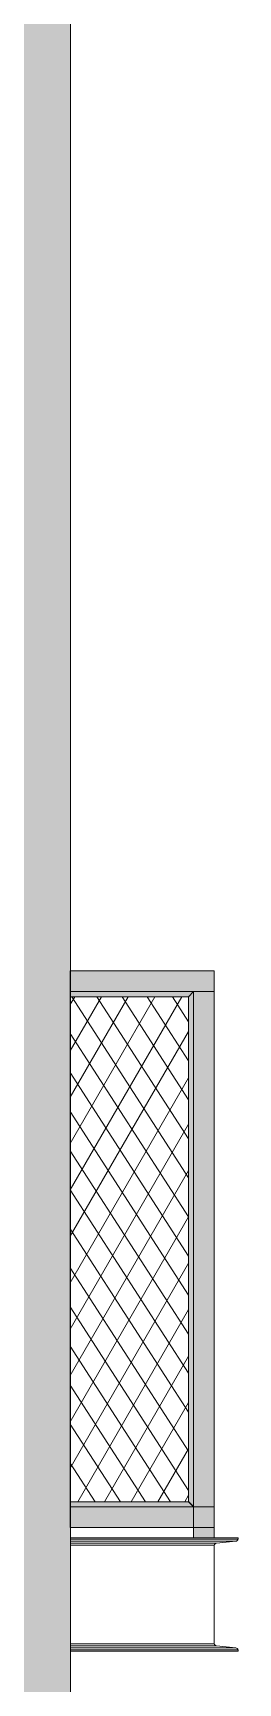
# Model space of a CAD drawing. Header units: millimetres. Extents: x 476244520 to 476657119, y 4620824743 to 4621446928.
# Drawn here: x 476629975 to 476630373, y 4621028824 to 4621032026 of the extents above; entities that cross this region are included whole.
import ezdxf

# ---------------------------------------------------------------- set-up
doc = ezdxf.new("R2010")
doc.units = ezdxf.units.MM
doc.header["$MEASUREMENT"] = 0
doc.layers.add('New_2D Drafting - General_Pen_No__30_Pen_No__9_Pen_No__9_Pen_No__254', color=7, linetype='Continuous', lineweight=0, true_color=0xcccccc)
for name, color, linetype, lineweight in [('New_2D Drafting - General_Pen_No__30_Pen_No__9_Pen_No__9_Pen_No__255', 255, 'Continuous', 0), ('New_2D Drafting - General_Pen_No__30_Pen_No__9_Pen_No__9_Pen_No__7', 7, 'Continuous', 0), ('New_2D Drafting - General_Pen_No__4', 7, 'Continuous', 0), ('New_2D Drafting - General_Pen_No__7', 7, 'Continuous', 0), ('Structural - Bearing_Pen_No__7', 7, 'Continuous', 0)]:
    doc.layers.add(name, color=color, linetype=linetype, lineweight=lineweight)

msp = doc.modelspace()

# ---------------------------------------------------------------- hatches: boundary and pattern name
at = {"layer": 'New_2D Drafting - General_Pen_No__30_Pen_No__9_Pen_No__9_Pen_No__254', "linetype": 'Continuous', "lineweight": 0, "true_color": 0xcccccc}
h = msp.add_hatch(dxfattribs=at)
h.set_pattern_fill('BRICK___RUNNING_BOND', color=254, style=0, pattern_type=2)
h.set_pattern_definition([(0, (476622876.87, 4621034175.24), (0, 66.64), []), (90, (476622876.87, 4621034175.24), (-244.8, 0), [66.64, -66.64]), (90, (476622999.27, 4621034241.88), (-244.8, 0), [66.64, -66.64])])
h.paths.add_polyline_path([(476630047.219, 4621038706.026), (476630047.226, 4621028596.024), (476629976.822, 4621028596.024), (476629976.822, 4621025966.681), (476629972.268, 4621025966.024), (476612277.162, 4621025966.024), (476612207.162, 4621025966.024), (476612207.162, 4621029166.014), (476612207.162, 4621039165.621), (476630047.219, 4621039165.617)])
h.paths.add_polyline_path([(476621777.992, 4621031666.024), (476620177.559, 4621031666.024), (476620177.559, 4621030066.024), (476621777.992, 4621030066.024)], flags=0)
h.paths.add_polyline_path([(476621777.558, 4621036466.024), (476620177.559, 4621036466.024), (476620177.559, 4621038066.024), (476621777.558, 4621038066.024)], flags=0)
h.paths.add_polyline_path([(476620177.559, 4621033266.024), (476621777.992, 4621033266.024), (476621777.992, 4621034866.024), (476620177.559, 4621034866.024)], flags=0)
h.paths.add_polyline_path([(476620177.077, 4621026866.024), (476620177.077, 4621028466.024), (476621777.078, 4621028466.024), (476621777.078, 4621026866.024)], flags=0)
h.paths.add_polyline_path([(476618177.219, 4621038066.024), (476616577.219, 4621038066.024), (476616577.219, 4621036466.024), (476618177.219, 4621036466.024)], flags=0)
h.paths.add_polyline_path([(476618177.219, 4621034866.024), (476616577.219, 4621034866.024), (476616577.219, 4621033266.024), (476618177.219, 4621033266.024)], flags=0)
h.paths.add_polyline_path([(476618177.219, 4621031666.024), (476616577.219, 4621031666.024), (476616577.219, 4621030066.024), (476618177.219, 4621030066.024)], flags=0)
h.paths.add_polyline_path([(476618176.823, 4621028466.024), (476616576.823, 4621028466.024), (476616576.823, 4621026866.024), (476618176.823, 4621026866.024)], flags=0)
at = {"layer": 'New_2D Drafting - General_Pen_No__30_Pen_No__9_Pen_No__9_Pen_No__255', "linetype": 'Continuous', "lineweight": 0}
for points in [[(476630326.865, 4621030206.026), (476630047.199, 4621030206.026), (476630047.199, 4621030166.026), (476630326.865, 4621030166.026)], [(476630276.859, 4621030156.026), (476630047.199, 4621030156.026), (476630047.199, 4621030166.026), (476630286.859, 4621030166.026)], [(476630276.859, 4621029176.024), (476630286.859, 4621029166.024), (476630286.859, 4621030166.026), (476630276.859, 4621030156.026)], [(476630326.865, 4621029106.024), (476630286.859, 4621029106.024), (476630286.859, 4621030166.026), (476630326.865, 4621030166.026)], [(476630287.228, 4621029166.024), (476630047.199, 4621029166.024), (476630047.199, 4621029176.024), (476630277.228, 4621029176.024)], [(476630326.865, 4621029166.024), (476630047.199, 4621029166.024), (476630047.199, 4621029126.024), (476630326.865, 4621029126.024)]]:
    msp.add_hatch(color=255, dxfattribs=at).paths.add_polyline_path(points)
at = {"layer": 'New_2D Drafting - General_Pen_No__7', "linetype": 'Continuous', "lineweight": 0}
h = msp.add_hatch(dxfattribs=at)
h.set_pattern_fill('BATT_INSULATION', style=0, pattern_type=2)
h.set_pattern_definition([(60, (476844527.15, 4621385791.044), (-38.971143, 22.5), []), (122.833095, (476844527.15, 4621385791.044), (36.8060797, 18.75), [])])
h.paths.add_polyline_path([(476630047.199, 4621029176.024), (476630276.859, 4621029176.024), (476630276.859, 4621030156.026), (476630047.199, 4621030156.026)])

# ---------------------------------------------------------------- linework, layer by layer
at = {"layer": 'New_2D Drafting - General_Pen_No__30_Pen_No__9_Pen_No__9_Pen_No__7', "color": 7, "linetype": 'Continuous', "lineweight": 0, "flags": 128}
for points in [[(476630047.219, 4621038706.026), (476630047.226, 4621028596.024), (476629976.822, 4621028596.024), (476629976.822, 4621025966.681), (476629972.268, 4621025966.024), (476612277.162, 4621025966.024), (476612207.162, 4621025966.024), (476612207.162, 4621029166.014), (476612207.162, 4621039165.621), (476630047.219, 4621039165.617)], [(476630326.865, 4621030206.026), (476630047.199, 4621030206.026), (476630047.199, 4621030166.026), (476630326.865, 4621030166.026)], [(476630276.859, 4621030156.026), (476630047.199, 4621030156.026), (476630047.199, 4621030166.026), (476630286.859, 4621030166.026)], [(476630276.859, 4621029176.024), (476630286.859, 4621029166.024), (476630286.859, 4621030166.026), (476630276.859, 4621030156.026)], [(476630326.865, 4621029106.024), (476630286.859, 4621029106.024), (476630286.859, 4621030166.026), (476630326.865, 4621030166.026)], [(476630287.228, 4621029166.024), (476630047.199, 4621029166.024), (476630047.199, 4621029176.024), (476630277.228, 4621029176.024)], [(476630326.865, 4621029166.024), (476630047.199, 4621029166.024), (476630047.199, 4621029126.024), (476630326.865, 4621029126.024)]]:
    msp.add_lwpolyline(points, close=True, dxfattribs=at)
at = {"layer": 'New_2D Drafting - General_Pen_No__4', "color": 7, "linetype": 'Continuous', "lineweight": 0, "flags": 128}
msp.add_lwpolyline([(476630047.199, 4621029176.024), (476630276.859, 4621029176.024), (476630276.859, 4621030156.026), (476630047.199, 4621030156.026)], close=True, dxfattribs=at)
at = {"layer": 'Structural - Bearing_Pen_No__7', "color": 7, "linetype": 'Continuous', "lineweight": 0}
for p, q in [((476630047.172, 4621029106.032), (476630373.191, 4621029106.032)), ((476630047.172, 4621029103.537), (476630373.191, 4621029103.537)), ((476630047.172, 4621029099.582), (476630368.729, 4621029099.582)), ((476630047.172, 4621029095.592), (476630331.328, 4621029095.592)), ((476630047.172, 4621029091.637), (476630326.865, 4621029091.637)), ((476630326.865, 4621029091.637), (476630327.265, 4621029093.168)), ((476630326.865, 4621028900.427), (476630326.865, 4621029091.637)), ((476630327.265, 4621029093.168), (476630328.403, 4621029094.465)), ((476630328.403, 4621029094.465), (476630330.106, 4621029095.332)), ((476630330.106, 4621029095.332), (476630331.328, 4621029095.592)), ((476630331.328, 4621029095.592), (476630368.729, 4621029099.582)), ((476630368.729, 4621029099.582), (476630369.951, 4621029099.841)), ((476630369.951, 4621029099.841), (476630371.654, 4621029100.708)), ((476630371.654, 4621029100.708), (476630372.792, 4621029102.006)), ((476630372.792, 4621029102.006), (476630373.191, 4621029103.537)), ((476630373.191, 4621029103.537), (476630373.191, 4621029106.032)), ((476630047.167, 4621028900.427), (476630326.865, 4621028900.427)), ((476630047.167, 4621028896.472), (476630331.328, 4621028896.472)), ((476630327.265, 4621028898.896), (476630326.865, 4621028900.427)), ((476630328.403, 4621028897.598), (476630327.265, 4621028898.896)), ((476630330.106, 4621028896.731), (476630328.403, 4621028897.598)), ((476630331.328, 4621028896.472), (476630330.106, 4621028896.731)), ((476630368.729, 4621028892.482), (476630331.328, 4621028896.472)), ((476630047.166, 4621028886.032), (476630373.192, 4621028886.032)), ((476630047.167, 4621028892.482), (476630368.729, 4621028892.482)), ((476630047.167, 4621028888.527), (476630373.192, 4621028888.527)), ((476630369.951, 4621028892.222), (476630368.729, 4621028892.482)), ((476630371.654, 4621028891.355), (476630369.951, 4621028892.222)), ((476630372.792, 4621028890.058), (476630371.654, 4621028891.355)), ((476630373.192, 4621028888.527), (476630372.792, 4621028890.058)), ((476630373.192, 4621028886.032), (476630373.192, 4621028888.527))]:
    msp.add_line(p, q, dxfattribs=at)

doc.saveas('drawing.dxf')
